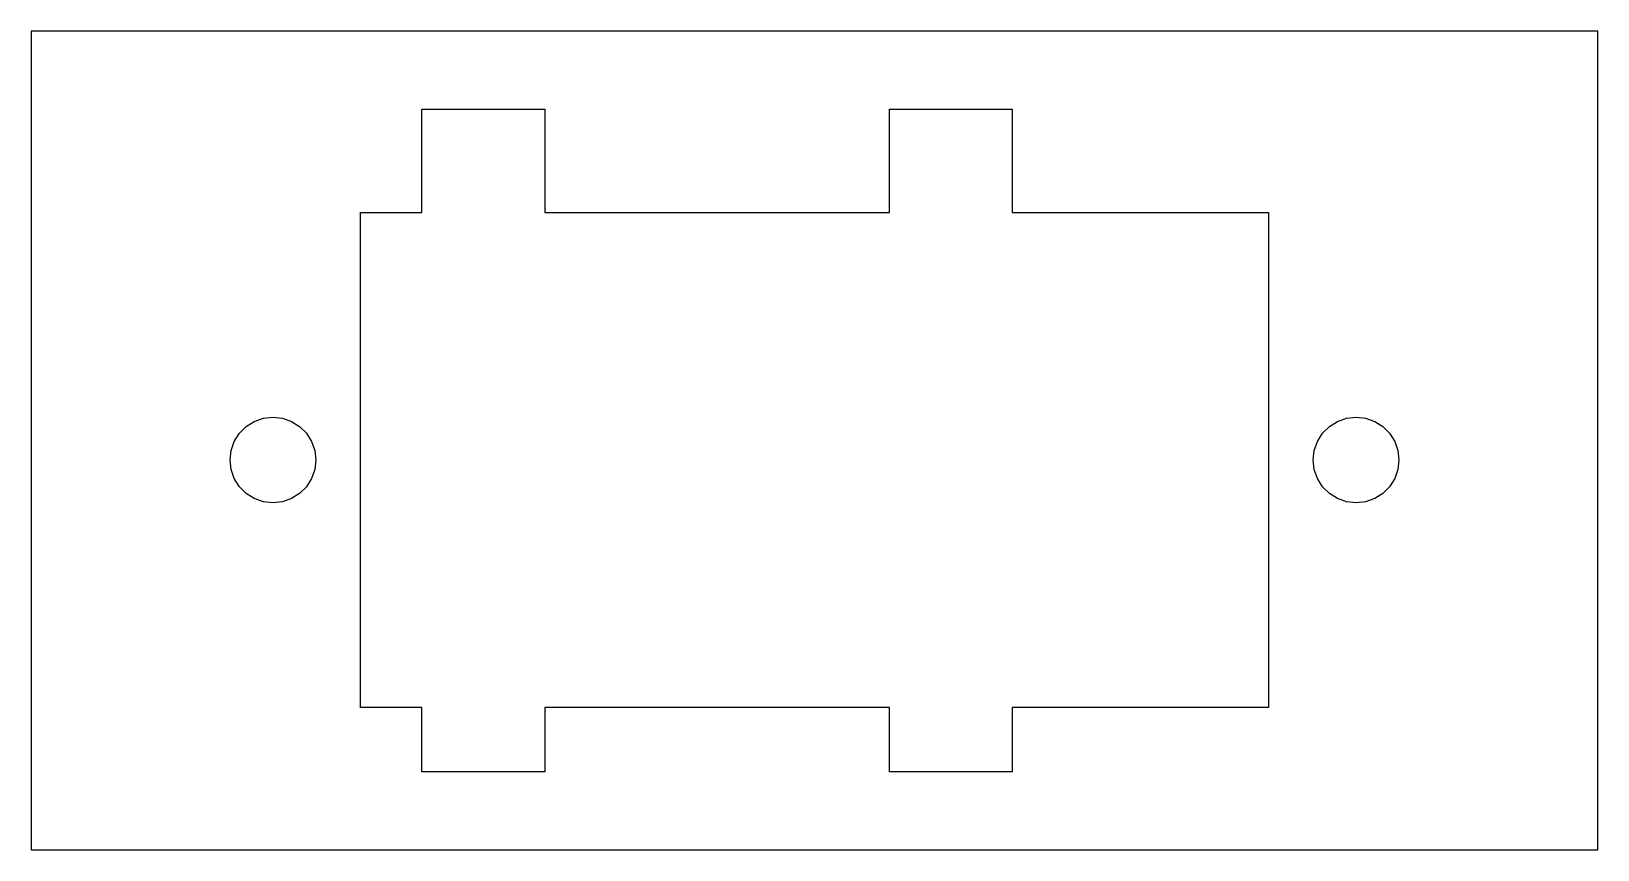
# Model space of a CAD drawing. Header units: metres. Extents: x 98.4 to 138.6, y 110 to 131.
import ezdxf

# ---------------------------------------------------------------- set-up
doc = ezdxf.new("R2010")
doc.units = ezdxf.units.M

msp = doc.modelspace()

# ---------------------------------------------------------------- linework, layer by layer
for p, q in [((138.6, 131), (98.4, 131)), ((98.4, 131), (98.4, 110)), ((138.6, 110), (138.6, 131)), ((108.425, 126.35), (108.425, 129)), ((108.425, 129), (111.575, 129)), ((111.575, 129), (111.575, 126.35)), ((120.425, 126.35), (120.425, 129)), ((120.425, 129), (123.575, 129)), ((123.575, 129), (123.575, 126.35)), ((106.85, 113.65), (106.85, 126.35)), ((106.85, 126.35), (108.425, 126.35)), ((111.575, 126.35), (120.425, 126.35)), ((123.575, 126.35), (130.15, 126.35)), ((130.15, 126.35), (130.15, 113.65)), ((104.123, 120.991), (104.355, 121.072)), ((104.355, 121.072), (104.6, 121.1)), ((104.6, 121.1), (104.845, 121.072)), ((104.845, 121.072), (105.077, 120.991)), ((131.923, 120.991), (132.155, 121.072)), ((132.155, 121.072), (132.4, 121.1)), ((132.4, 121.1), (132.645, 121.072)), ((132.645, 121.072), (132.877, 120.991)), ((103.609, 120.477), (103.74, 120.686)), ((103.74, 120.686), (103.914, 120.86)), ((103.914, 120.86), (104.123, 120.991)), ((105.077, 120.991), (105.286, 120.86)), ((105.286, 120.86), (105.46, 120.686)), ((105.46, 120.686), (105.591, 120.477)), ((131.409, 120.477), (131.54, 120.686)), ((131.54, 120.686), (131.714, 120.86)), ((131.714, 120.86), (131.923, 120.991)), ((132.877, 120.991), (133.086, 120.86)), ((133.086, 120.86), (133.26, 120.686)), ((133.26, 120.686), (133.391, 120.477)), ((103.5, 120), (103.528, 120.245)), ((103.528, 120.245), (103.609, 120.477)), ((105.591, 120.477), (105.672, 120.245)), ((105.672, 120.245), (105.7, 120)), ((131.3, 120), (131.328, 120.245)), ((131.328, 120.245), (131.409, 120.477)), ((133.391, 120.477), (133.472, 120.245)), ((133.472, 120.245), (133.5, 120)), ((103.528, 119.755), (103.5, 120)), ((105.7, 120), (105.672, 119.755)), ((131.328, 119.755), (131.3, 120)), ((133.5, 120), (133.472, 119.755)), ((103.609, 119.523), (103.528, 119.755)), ((103.74, 119.314), (103.609, 119.523)), ((105.591, 119.523), (105.46, 119.314)), ((105.672, 119.755), (105.591, 119.523)), ((131.409, 119.523), (131.328, 119.755)), ((131.54, 119.314), (131.409, 119.523)), ((133.391, 119.523), (133.26, 119.314)), ((133.472, 119.755), (133.391, 119.523)), ((103.914, 119.14), (103.74, 119.314)), ((104.123, 119.009), (103.914, 119.14)), ((104.355, 118.928), (104.123, 119.009)), ((105.077, 119.009), (104.845, 118.928)), ((105.286, 119.14), (105.077, 119.009)), ((105.46, 119.314), (105.286, 119.14)), ((131.714, 119.14), (131.54, 119.314)), ((131.923, 119.009), (131.714, 119.14)), ((132.155, 118.928), (131.923, 119.009)), ((132.877, 119.009), (132.645, 118.928)), ((133.086, 119.14), (132.877, 119.009)), ((133.26, 119.314), (133.086, 119.14)), ((104.6, 118.9), (104.355, 118.928)), ((104.845, 118.928), (104.6, 118.9)), ((132.4, 118.9), (132.155, 118.928)), ((132.645, 118.928), (132.4, 118.9)), ((108.425, 113.65), (106.85, 113.65)), ((108.425, 112), (108.425, 113.65)), ((120.425, 113.65), (111.575, 113.65)), ((111.575, 113.65), (111.575, 112)), ((120.425, 112), (120.425, 113.65)), ((130.15, 113.65), (123.575, 113.65)), ((123.575, 113.65), (123.575, 112)), ((111.575, 112), (108.425, 112)), ((123.575, 112), (120.425, 112)), ((98.4, 110), (138.6, 110))]:
    msp.add_line(p, q)

doc.saveas('drawing.dxf')
